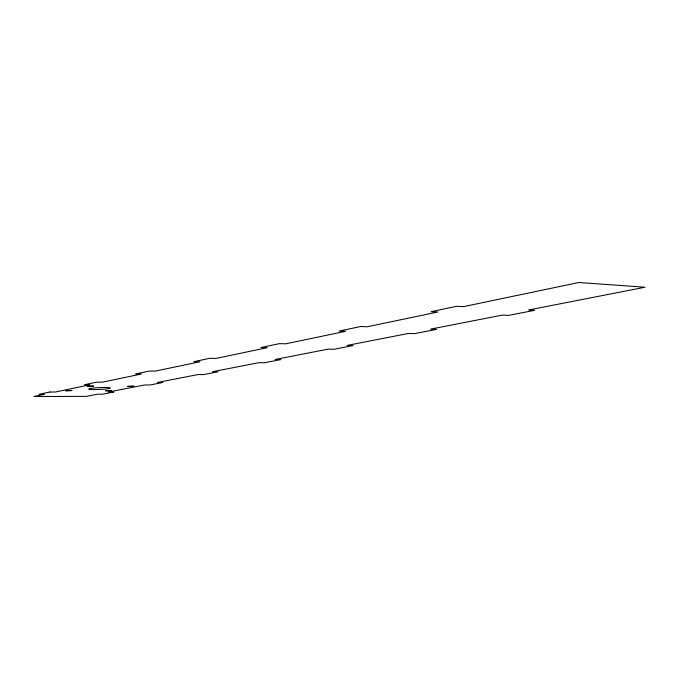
<?xml version="1.0" encoding="UTF-8"?>
<svg xmlns="http://www.w3.org/2000/svg" width="679" height="679" viewBox="0 0 679 679"><rect width="100%" height="100%" fill="white"/><g stroke="black" fill="none" stroke-linecap="round" stroke-linejoin="round"><path stroke-width="1.02" d="M65.778 390.756L71.847 390.544L65.778 390.756M87.235 386.3L93.447 386.079L87.235 386.3M105.61 390.781L111.526 390.569L105.61 390.781M127.737 386.41L133.788 386.198L127.737 386.41M49.89 392.012L39.076 394.287L44.508 394.287L33.95 396.494L86.275 396.383L97.301 394.227L102.427 394.219L113.809 392.012L108.632 392.012L144.678 384.968L149.983 384.993L162.773 382.506L157.418 382.481L198.064 374.545L203.556 374.596L218.027 371.786L212.493 371.727L258.691 362.696L264.369 362.79L280.877 359.581L275.156 359.48L328.127 349.133L333.992 349.278L353.004 345.586L347.096 345.433L408.452 333.44L414.487 333.652L436.614 329.357L430.537 329.128L502.426 315.081L508.613 315.379L534.696 310.32L528.474 309.997L645.05 287.225L578.847 282.506L463.485 306.636L456.695 306.288L431.089 311.686L437.836 312.009L367.263 326.769L360.676 326.523L339.118 331.063L345.653 331.293L285.774 343.812L279.409 343.642L261.008 347.521L267.314 347.673L215.88 358.436L209.743 358.325L193.855 361.678L199.932 361.771L155.27 371.116L149.363 371.048L135.503 373.968L141.359 374.027L102.206 382.209L96.52 382.184L84.323 384.755L89.959 384.772L55.372 392.012L49.89 392.012M92.14 389.517A10.771 0.917 -2.6 0 0 110.057 388.269A10.771 0.917 -2.6 0 0 96.656 387.76A10.771 0.917 -2.6 0 0 92.14 389.517"/></g></svg>
